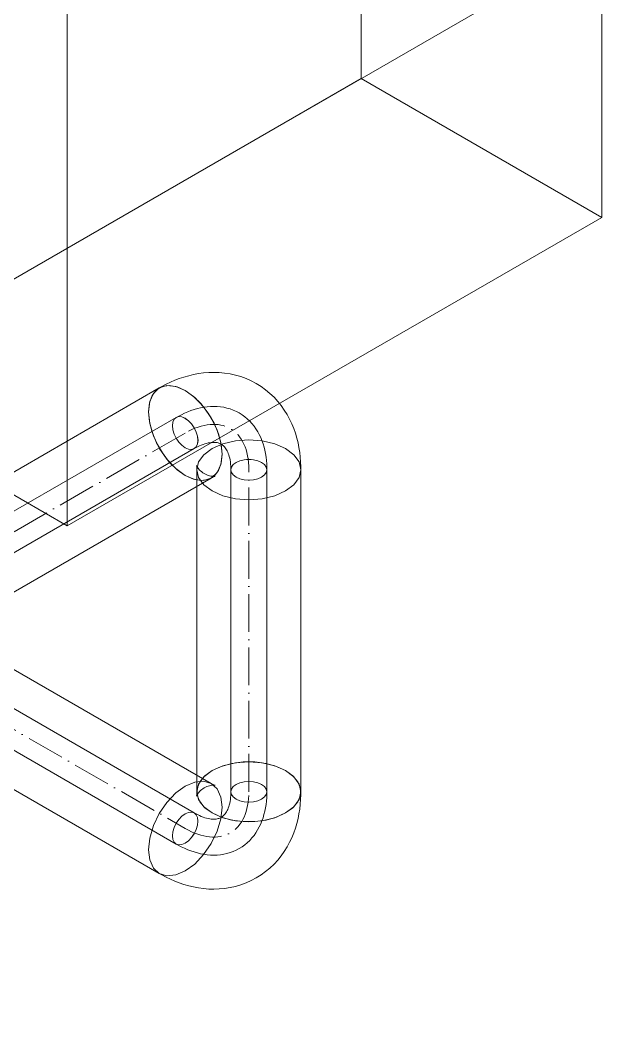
# Model space of a CAD drawing. Header units: millimetres. Extents: x -88595 to 880822, y -1054509 to -148035.
# Drawn here: x 394080.3 to 394234.1, y -318336.5 to -318067.8 of the extents above; entities that cross this region are included whole.
import ezdxf

# ---------------------------------------------------------------- set-up
doc = ezdxf.new("R2010")
doc.units = ezdxf.units.MM
doc.linetypes.add('$12$ADSK_Осевая', pattern=[14, 10, -2, 0, -2])
doc.linetypes.add('$13$ADSK_Осевая', pattern=[14, 10, -2, 0, -2])
for name, color, linetype, lineweight in [('Изоляция', 7, 'Continuous', 18), ('Оборудование', 7, 'Continuous', 18), ('Трубопровод', 7, 'Continuous', 18), ('Трубопроводы', 7, 'Continuous', 18)]:
    doc.layers.add(name, color=color, linetype=linetype, lineweight=lineweight)

# ---------------------------------------------------------------- blocks, each defined once
blk = doc.blocks.new('$0$ADSK_Канальный блок кондиционера1 - AD242MJERAB-3267365-В_ОВ3_3')
at = {"layer": 'Оборудование'}
for p, q in [((18448.83, 12254.2), (18448.83, 12458.32)), ((18512.47, 12217.46), (18512.47, 12421.58)), ((18371.05, 12135.81), (18371.05, 12339.93)), ((18510.35, 12289.72), (18017.5, 12005.17)), ((18307.41, 12172.55), (18448.83, 12254.2)), ((18448.83, 12254.2), (18512.47, 12217.46)), ((18512.47, 12217.46), (18371.05, 12135.81)), ((18371.05, 12135.81), (18307.41, 12172.55))]:
    blk.add_line(p, q, dxfattribs=at)
blk = doc.blocks.new('$0$ADSK_МедьПайка_Отвод-гнутая труба - Отвод _гнутая труба_-3197929-В_ОВ3_3')
at = {"layer": 'Трубопроводы', "color": 190, "true_color": 0x8000ff}
for points in [[(31567.95, 9699.53, 0), (31567.2, 9698.96, 0), (31566.72, 9698.3, 0), (31566.56, 9697.59, 0), (31566.72, 9696.87, 0), (31567.2, 9696.21, 0), (31567.95, 9695.64, 0), (31568.94, 9695.21, 0), (31570.09, 9694.93, 0), (31571.32, 9694.84, 0), (31572.55, 9694.93, 0), (31573.7, 9695.21, 0), (31574.68, 9695.64, 0)], [(31574.68, 9695.64, 0), (31575.44, 9696.21, 0), (31575.92, 9696.87, 0), (31576.08, 9697.59, 0), (31575.92, 9698.3, 0), (31575.44, 9698.96, 0), (31574.68, 9699.53, 0), (31573.7, 9699.97, 0), (31572.55, 9700.24, 0), (31571.32, 9700.33, 0), (31570.09, 9700.24, 0), (31568.94, 9699.97, 0), (31567.95, 9699.53, 0)], [(31564.01, 9690.81, 0), (31564.2, 9690.93, 0), (31564.38, 9691.06, 0), (31564.56, 9691.21, 0), (31564.73, 9691.38, 0), (31564.9, 9691.57, 0), (31565.08, 9691.78, 0), (31565.25, 9692.02, 0), (31565.41, 9692.29, 0), (31565.57, 9692.59, 0), (31565.73, 9692.91, 0), (31565.87, 9693.27, 0), (31566.01, 9693.66, 0), (31566.14, 9694.08, 0), (31566.25, 9694.53, 0), (31566.34, 9695.01, 0), (31566.42, 9695.52, 0), (31566.49, 9696.05, 0), (31566.53, 9696.62, 0), (31566.55, 9697.2, 0), (31566.56, 9697.59, 0)], [(31568.77, 9682.57, 0), (31569.51, 9683.03, 0), (31570.23, 9683.55, 0), (31570.9, 9684.11, 0), (31571.53, 9684.72, 0), (31572.13, 9685.37, 0), (31572.68, 9686.05, 0), (31573.18, 9686.76, 0), (31573.64, 9687.51, 0), (31574.06, 9688.28, 0), (31574.44, 9689.07, 0), (31574.77, 9689.89, 0), (31575.07, 9690.72, 0), (31575.32, 9691.58, 0), (31575.54, 9692.45, 0), (31575.72, 9693.33, 0), (31575.86, 9694.23, 0), (31575.96, 9695.14, 0), (31576.03, 9696.06, 0), (31576.07, 9696.99, 0), (31576.08, 9697.59, 0)], [(31554.49, 9683.98, 0), (31553.62, 9683.61, 0), (31552.81, 9683.53, 0), (31552.11, 9683.75, 0), (31551.57, 9684.24, 0), (31551.24, 9684.99, 0), (31551.12, 9685.93, 0), (31551.24, 9687, 0), (31551.57, 9688.13, 0), (31552.11, 9689.24, 0), (31552.81, 9690.26, 0), (31553.62, 9691.12, 0), (31554.49, 9691.76, 0)], [(31554.49, 9691.76, 0), (31555.36, 9692.13, 0), (31556.17, 9692.21, 0), (31556.87, 9691.99, 0), (31557.4, 9691.5, 0), (31557.74, 9690.75, 0), (31557.85, 9689.81, 0), (31557.74, 9688.74, 0), (31557.4, 9687.61, 0), (31556.87, 9686.5, 0), (31556.17, 9685.48, 0), (31555.36, 9684.62, 0), (31554.49, 9683.98, 0)], [(31564.01, 9690.81, 0), (31563.81, 9690.71, 0), (31563.61, 9690.62, 0), (31563.39, 9690.54, 0), (31563.16, 9690.47, 0), (31562.91, 9690.41, 0), (31562.64, 9690.37, 0), (31562.34, 9690.35, 0), (31562.03, 9690.34, 0), (31561.69, 9690.34, 0), (31561.33, 9690.37, 0), (31560.95, 9690.43, 0), (31560.54, 9690.5, 0), (31560.12, 9690.6, 0), (31559.67, 9690.73, 0), (31559.21, 9690.89, 0), (31558.73, 9691.07, 0), (31558.23, 9691.29, 0), (31557.72, 9691.53, 0), (31557.2, 9691.8, 0), (31556.87, 9691.99, 0)], [(31568.77, 9682.57, 0), (31567.99, 9682.16, 0), (31567.19, 9681.8, 0), (31566.37, 9681.49, 0), (31565.52, 9681.25, 0), (31564.67, 9681.06, 0), (31563.8, 9680.92, 0), (31562.93, 9680.84, 0), (31562.05, 9680.82, 0), (31561.18, 9680.84, 0), (31560.3, 9680.91, 0), (31559.43, 9681.03, 0), (31558.56, 9681.19, 0), (31557.69, 9681.4, 0), (31556.83, 9681.65, 0), (31555.98, 9681.93, 0), (31555.13, 9682.26, 0), (31554.29, 9682.62, 0), (31553.45, 9683.02, 0), (31552.63, 9683.45, 0), (31552.11, 9683.75, 0)]]:
    blk.add_polyline3d(points, dxfattribs=at)

msp = doc.modelspace()

# ---------------------------------------------------------------- linework, layer by layer
at = {"layer": 'Изоляция', "color": 190, "true_color": 0x8000ff}
for p, q in [((394130.83, -318269.77), (393918.56, -318147.22)), ((394117.07, -318165.1), (390700.05, -320137.92)), ((393904.8, -318171.05), (394117.07, -318293.61)), ((394127.02, -318186.73), (394127.02, -318271.97)), ((394154.54, -318271.97), (394154.54, -318186.73)), ((390713.81, -320161.75), (394130.83, -318188.93))]:
    msp.add_line(p, q, dxfattribs=at)
for points in [[(394142.73, -318163.92, 0), (394141.4, -318163.22, 0), (394140.04, -318162.6, 0), (394138.64, -318162.09, 0), (394137.22, -318161.68, 0), (394135.79, -318161.36, 0), (394134.36, -318161.14, 0), (394132.94, -318161.01, 0), (394131.54, -318160.96, 0), (394130.15, -318161, 0), (394128.79, -318161.11, 0), (394127.45, -318161.29, 0), (394126.14, -318161.54, 0), (394124.86, -318161.84, 0), (394123.61, -318162.2, 0), (394122.38, -318162.61, 0), (394121.19, -318163.07, 0), (394120.02, -318163.58, 0), (394118.88, -318164.12, 0), (394117.77, -318164.71, 0), (394117.07, -318165.1, 0)], [(394123.95, -318165.78, 0), (394121.78, -318164.81, 0), (394119.73, -318164.46, 0), (394117.88, -318164.73, 0), (394116.34, -318165.62, 0), (394115.18, -318167.08, 0), (394114.46, -318169.04, 0), (394114.22, -318171.4, 0)], [(394114.22, -318171.4, 0), (394114.55, -318168.68, 0), (394115.52, -318166.53, 0), (394117.07, -318165.1, 0), (394119.09, -318164.48, 0), (394121.43, -318164.71, 0), (394123.95, -318165.78, 0)], [(394123.95, -318165.78, 0), (394126.47, -318167.62, 0), (394128.82, -318170.1, 0), (394130.83, -318173.04, 0), (394132.38, -318176.26, 0), (394133.35, -318179.53, 0), (394133.68, -318182.63, 0)], [(394133.68, -318182.63, 0), (394133.44, -318179.99, 0), (394132.72, -318177.2, 0), (394131.56, -318174.4, 0), (394130.02, -318171.73, 0), (394128.17, -318169.33, 0), (394126.11, -318167.31, 0), (394123.95, -318165.78, 0)], [(394142.73, -318163.92, 0), (394144, -318164.72, 0), (394145.22, -318165.6, 0), (394146.36, -318166.55, 0), (394147.43, -318167.57, 0), (394148.42, -318168.65, 0), (394149.32, -318169.77, 0), (394150.15, -318170.94, 0), (394150.89, -318172.14, 0), (394151.55, -318173.35, 0), (394152.14, -318174.59, 0), (394152.65, -318175.84, 0), (394153.09, -318177.1, 0), (394153.47, -318178.36, 0), (394153.78, -318179.62, 0), (394154.04, -318180.89, 0), (394154.24, -318182.15, 0), (394154.38, -318183.42, 0), (394154.48, -318184.68, 0), (394154.53, -318185.94, 0), (394154.54, -318186.73, 0)], [(394123.95, -318188.25, 0), (394121.43, -318186.41, 0), (394119.09, -318183.94, 0), (394117.07, -318180.99, 0), (394115.52, -318177.77, 0), (394114.55, -318174.5, 0), (394114.22, -318171.4, 0)], [(394114.22, -318171.4, 0), (394114.46, -318174.04, 0), (394115.19, -318176.83, 0), (394116.34, -318179.63, 0), (394117.89, -318182.3, 0), (394119.73, -318184.7, 0), (394121.79, -318186.72, 0), (394123.95, -318188.25, 0)], [(394150.51, -318181.12, 0), (394147.66, -318179.85, 0), (394144.34, -318179.06, 0), (394140.78, -318178.79, 0), (394137.22, -318179.06, 0), (394133.9, -318179.85, 0), (394131.05, -318181.12, 0)], [(394131.05, -318181.12, 0), (394133.9, -318179.85, 0), (394137.22, -318179.06, 0), (394140.78, -318178.79, 0), (394144.34, -318179.06, 0), (394147.66, -318179.85, 0), (394150.51, -318181.12, 0)], [(394131.05, -318181.12, 0), (394128.86, -318182.76, 0), (394127.49, -318184.68, 0), (394127.02, -318186.73, 0), (394127.49, -318188.79, 0), (394128.86, -318190.7, 0), (394131.05, -318192.35, 0)], [(394131.05, -318192.35, 0), (394128.86, -318190.7, 0), (394127.49, -318188.79, 0), (394127.02, -318186.73, 0), (394127.49, -318184.68, 0), (394128.86, -318182.76, 0), (394131.05, -318181.12, 0)], [(394150.51, -318192.35, 0), (394152.7, -318190.7, 0), (394154.07, -318188.79, 0), (394154.54, -318186.73, 0), (394154.07, -318184.68, 0), (394152.7, -318182.76, 0), (394150.51, -318181.12, 0)], [(394150.51, -318181.12, 0), (394152.7, -318182.76, 0), (394154.07, -318184.68, 0), (394154.54, -318186.73, 0), (394154.07, -318188.79, 0), (394152.7, -318190.7, 0), (394150.51, -318192.35, 0)], [(394133.68, -318182.63, 0), (394133.35, -318185.35, 0), (394132.38, -318187.5, 0), (394130.83, -318188.93, 0), (394128.82, -318189.55, 0), (394126.47, -318189.32, 0), (394123.95, -318188.25, 0)], [(394123.95, -318188.25, 0), (394126.12, -318189.22, 0), (394128.17, -318189.58, 0), (394130.02, -318189.3, 0), (394131.56, -318188.41, 0), (394132.72, -318186.95, 0), (394133.44, -318184.99, 0), (394133.68, -318182.63, 0)], [(394128.97, -318187.75, 0), (394128.63, -318187.54, 0), (394128.31, -318187.31, 0), (394128.02, -318187.07, 0), (394127.76, -318186.82, 0), (394127.54, -318186.58, 0), (394127.35, -318186.35, 0), (394127.2, -318186.14, 0), (394127.09, -318185.96, 0), (394127.01, -318185.8, 0), (394126.95, -318185.69, 0), (394126.92, -318185.61, 0), (394126.91, -318185.58, 0)], [(394126.91, -318185.58, 0), (394126.92, -318185.6, 0), (394126.93, -318185.67, 0), (394126.95, -318185.78, 0), (394126.97, -318185.93, 0), (394127, -318186.12, 0), (394127.01, -318186.35, 0), (394127.02, -318186.62, 0), (394127.02, -318186.73, 0)], [(394128.97, -318187.75, 0), (394129.33, -318187.94, 0), (394129.69, -318188.1, 0), (394130.04, -318188.23, 0), (394130.38, -318188.34, 0), (394130.71, -318188.41, 0), (394131, -318188.45, 0), (394131.25, -318188.48, 0), (394131.47, -318188.48, 0), (394131.64, -318188.48, 0), (394131.77, -318188.47, 0), (394131.85, -318188.46, 0), (394131.88, -318188.45, 0)], [(394131.88, -318188.45, 0), (394131.86, -318188.46, 0), (394131.8, -318188.48, 0), (394131.69, -318188.51, 0), (394131.55, -318188.57, 0), (394131.37, -318188.65, 0), (394131.16, -318188.75, 0), (394130.93, -318188.88, 0), (394130.83, -318188.93, 0)], [(394131.05, -318192.35, 0), (394133.9, -318193.61, 0), (394137.22, -318194.41, 0), (394140.78, -318194.68, 0), (394144.34, -318194.41, 0), (394147.66, -318193.61, 0), (394150.51, -318192.35, 0)], [(394150.51, -318192.35, 0), (394147.66, -318193.61, 0), (394144.34, -318194.41, 0), (394140.78, -318194.68, 0), (394137.22, -318194.41, 0), (394133.9, -318193.61, 0), (394131.05, -318192.35, 0)], [(394131.05, -318266.36, 0), (394133.9, -318265.09, 0), (394137.22, -318264.3, 0), (394140.78, -318264.03, 0), (394144.34, -318264.3, 0), (394147.66, -318265.09, 0), (394150.51, -318266.36, 0)], [(394150.51, -318266.36, 0), (394148.1, -318265.25, 0), (394145.32, -318264.48, 0), (394142.32, -318264.08, 0), (394139.24, -318264.08, 0), (394136.23, -318264.48, 0), (394133.46, -318265.25, 0), (394131.05, -318266.36, 0)], [(394131.05, -318277.59, 0), (394128.86, -318275.95, 0), (394127.49, -318274.03, 0), (394127.02, -318271.97, 0), (394127.49, -318269.92, 0), (394128.86, -318268, 0), (394131.05, -318266.36, 0)], [(394131.05, -318266.36, 0), (394129.13, -318267.75, 0), (394127.79, -318269.35, 0), (394127.11, -318271.09, 0), (394127.11, -318272.87, 0), (394127.79, -318274.6, 0), (394129.13, -318276.2, 0), (394131.05, -318277.59, 0)], [(394150.51, -318266.36, 0), (394152.7, -318268, 0), (394154.07, -318269.92, 0), (394154.54, -318271.97, 0), (394154.07, -318274.03, 0), (394152.7, -318275.95, 0), (394150.51, -318277.59, 0)], [(394150.51, -318277.59, 0), (394152.43, -318276.2, 0), (394153.77, -318274.6, 0), (394154.45, -318272.86, 0), (394154.45, -318271.08, 0), (394153.77, -318269.35, 0), (394152.43, -318267.75, 0), (394150.51, -318266.36, 0)], [(394123.95, -318270.46, 0), (394121.43, -318272.29, 0), (394119.09, -318274.77, 0), (394117.07, -318277.72, 0), (394115.52, -318280.94, 0), (394114.55, -318284.21, 0), (394114.22, -318287.31, 0)], [(394114.22, -318287.31, 0), (394114.55, -318284.21, 0), (394115.52, -318280.94, 0), (394117.07, -318277.72, 0), (394119.09, -318274.77, 0), (394121.43, -318272.29, 0), (394123.95, -318270.46, 0)], [(394133.68, -318276.07, 0), (394133.35, -318273.36, 0), (394132.38, -318271.21, 0), (394130.83, -318269.77, 0), (394128.82, -318269.15, 0), (394126.47, -318269.39, 0), (394123.95, -318270.46, 0)], [(394123.95, -318270.46, 0), (394126.47, -318269.39, 0), (394128.82, -318269.15, 0), (394130.83, -318269.77, 0), (394132.38, -318271.21, 0), (394133.35, -318273.36, 0), (394133.68, -318276.07, 0)], [(394128.97, -318270.95, 0), (394128.63, -318271.17, 0), (394128.31, -318271.4, 0), (394128.02, -318271.64, 0), (394127.76, -318271.89, 0), (394127.54, -318272.13, 0), (394127.35, -318272.36, 0), (394127.2, -318272.57, 0), (394127.09, -318272.75, 0), (394127.01, -318272.9, 0), (394126.95, -318273.02, 0), (394126.92, -318273.09, 0), (394126.91, -318273.13, 0)], [(394128.97, -318270.95, 0), (394129.33, -318270.76, 0), (394129.69, -318270.6, 0), (394130.04, -318270.47, 0), (394130.38, -318270.37, 0), (394130.71, -318270.3, 0), (394131, -318270.26, 0), (394131.25, -318270.23, 0), (394131.47, -318270.23, 0), (394131.64, -318270.23, 0), (394131.77, -318270.24, 0), (394131.85, -318270.25, 0), (394131.88, -318270.26, 0)], [(394131.88, -318270.26, 0), (394131.86, -318270.25, 0), (394131.8, -318270.23, 0), (394131.69, -318270.19, 0), (394131.55, -318270.14, 0), (394131.37, -318270.06, 0), (394131.16, -318269.96, 0), (394130.93, -318269.83, 0), (394130.83, -318269.77, 0)], [(394126.91, -318273.13, 0), (394126.92, -318273.11, 0), (394126.93, -318273.04, 0), (394126.95, -318272.93, 0), (394126.97, -318272.78, 0), (394127, -318272.59, 0), (394127.01, -318272.35, 0), (394127.02, -318272.09, 0), (394127.02, -318271.97, 0)], [(394142.73, -318294.79, 0), (394144, -318293.99, 0), (394145.22, -318293.11, 0), (394146.36, -318292.16, 0), (394147.43, -318291.14, 0), (394148.42, -318290.06, 0), (394149.32, -318288.93, 0), (394150.15, -318287.77, 0), (394150.89, -318286.57, 0), (394151.55, -318285.35, 0), (394152.14, -318284.12, 0), (394152.65, -318282.87, 0), (394153.09, -318281.61, 0), (394153.47, -318280.35, 0), (394153.78, -318279.08, 0), (394154.04, -318277.82, 0), (394154.24, -318276.55, 0), (394154.38, -318275.29, 0), (394154.48, -318274.03, 0), (394154.53, -318272.77, 0), (394154.54, -318271.97, 0)], [(394123.95, -318292.93, 0), (394126.47, -318291.09, 0), (394128.82, -318288.61, 0), (394130.83, -318285.66, 0), (394132.38, -318282.44, 0), (394133.35, -318279.17, 0), (394133.68, -318276.07, 0)], [(394133.68, -318276.07, 0), (394133.35, -318279.17, 0), (394132.38, -318282.44, 0), (394130.83, -318285.66, 0), (394128.82, -318288.61, 0), (394126.47, -318291.09, 0), (394123.95, -318292.93, 0)], [(394150.51, -318277.59, 0), (394147.66, -318278.85, 0), (394144.34, -318279.65, 0), (394140.78, -318279.92, 0), (394137.22, -318279.65, 0), (394133.9, -318278.85, 0), (394131.05, -318277.59, 0)], [(394131.05, -318277.59, 0), (394133.46, -318278.7, 0), (394136.24, -318279.47, 0), (394139.24, -318279.87, 0), (394142.32, -318279.87, 0), (394145.33, -318279.47, 0), (394148.1, -318278.7, 0), (394150.51, -318277.59, 0)], [(394114.22, -318287.31, 0), (394114.55, -318290.03, 0), (394115.52, -318292.17, 0), (394117.07, -318293.61, 0), (394119.09, -318294.23, 0), (394121.43, -318294, 0), (394123.95, -318292.93, 0)], [(394123.95, -318292.93, 0), (394121.43, -318294, 0), (394119.09, -318294.23, 0), (394117.07, -318293.61, 0), (394115.52, -318292.17, 0), (394114.55, -318290.03, 0), (394114.22, -318287.31, 0)], [(394142.73, -318294.79, 0), (394141.4, -318295.49, 0), (394140.04, -318296.1, 0), (394138.64, -318296.62, 0), (394137.22, -318297.03, 0), (394135.79, -318297.35, 0), (394134.36, -318297.57, 0), (394132.94, -318297.7, 0), (394131.54, -318297.74, 0), (394130.15, -318297.71, 0), (394128.79, -318297.6, 0), (394127.45, -318297.42, 0), (394126.14, -318297.17, 0), (394124.86, -318296.87, 0), (394123.61, -318296.5, 0), (394122.38, -318296.09, 0), (394121.19, -318295.63, 0), (394120.02, -318295.13, 0), (394118.88, -318294.58, 0), (394117.77, -318294, 0), (394117.07, -318293.61, 0)]]:
    msp.add_polyline3d(points, dxfattribs=at)
at = {"layer": 'Трубопровод', "color": 190, "true_color": 0x8000ff}
for p, q in [((394126.33, -318277.57), (393914.06, -318155.01)), ((393909.3, -318163.26), (394121.57, -318285.81)), ((394121.57, -318172.89), (390704.55, -320145.71)), ((390709.31, -320153.96), (394126.33, -318181.14)), ((394136.02, -318186.73), (394136.02, -318271.97)), ((394145.54, -318271.97), (394145.54, -318186.73))]:
    msp.add_line(p, q, dxfattribs=at)
at = {"layer": 'Трубопровод', "color": 190, "linetype": '$12$ADSK_Осевая', "true_color": 0x8000ff}
for p, q in [((393911.68, -318159.14), (394123.95, -318281.69)), ((393911.68, -318159.14), (394123.95, -318281.69)), ((394123.95, -318177.02), (390706.93, -320149.84)), ((394123.95, -318177.02), (390706.93, -320149.84)), ((394140.78, -318271.97), (394140.78, -318186.73)), ((394140.78, -318271.97), (394140.78, -318186.73))]:
    msp.add_line(p, q, dxfattribs=at)
at = {"layer": 'Трубопровод', "color": 190, "true_color": 0x8000ff}
for points in [[(394120.58, -318175.07, 0), (394120.7, -318174.13, 0), (394121.04, -318173.39, 0), (394121.57, -318172.89, 0), (394122.27, -318172.68, 0), (394123.08, -318172.76, 0), (394123.95, -318173.13, 0)], [(394123.95, -318173.13, 0), (394124.82, -318173.77, 0), (394125.63, -318174.62, 0), (394126.33, -318175.64, 0), (394126.87, -318176.76, 0), (394127.2, -318177.89, 0), (394127.32, -318178.96, 0)], [(394123.95, -318180.9, 0), (394123.08, -318180.27, 0), (394122.27, -318179.41, 0), (394121.57, -318178.39, 0), (394121.04, -318177.28, 0), (394120.7, -318176.15, 0), (394120.58, -318175.07, 0)], [(394127.32, -318178.96, 0), (394127.2, -318179.9, 0), (394126.87, -318180.64, 0), (394126.33, -318181.14, 0), (394125.63, -318181.35, 0), (394124.82, -318181.27, 0), (394123.95, -318180.9, 0)], [(394137.41, -318184.79, 0), (394136.66, -318185.36, 0), (394136.18, -318186.02, 0), (394136.02, -318186.73, 0), (394136.18, -318187.44, 0), (394136.66, -318188.11, 0), (394137.41, -318188.68, 0)], [(394144.15, -318184.79, 0), (394143.16, -318184.35, 0), (394142.01, -318184.08, 0), (394140.78, -318183.98, 0), (394139.55, -318184.08, 0), (394138.4, -318184.35, 0), (394137.41, -318184.79, 0)], [(394144.15, -318188.68, 0), (394144.9, -318188.11, 0), (394145.38, -318187.44, 0), (394145.54, -318186.73, 0), (394145.38, -318186.02, 0), (394144.9, -318185.36, 0), (394144.15, -318184.79, 0)], [(394137.41, -318188.68, 0), (394138.4, -318189.11, 0), (394139.55, -318189.39, 0), (394140.78, -318189.48, 0), (394142.01, -318189.39, 0), (394143.16, -318189.11, 0), (394144.15, -318188.68, 0)], [(394137.41, -318273.92, 0), (394136.66, -318273.35, 0), (394136.18, -318272.69, 0), (394136.02, -318271.97, 0), (394136.18, -318271.26, 0), (394136.66, -318270.6, 0), (394137.41, -318270.03, 0)], [(394137.41, -318270.03, 0), (394138.4, -318269.59, 0), (394139.55, -318269.32, 0), (394140.78, -318269.23, 0), (394142.01, -318269.32, 0), (394143.16, -318269.59, 0), (394144.15, -318270.03, 0)], [(394144.15, -318270.03, 0), (394144.9, -318270.6, 0), (394145.38, -318271.26, 0), (394145.54, -318271.97, 0), (394145.38, -318272.69, 0), (394144.9, -318273.35, 0), (394144.15, -318273.92, 0)], [(394144.15, -318273.92, 0), (394143.16, -318274.35, 0), (394142.01, -318274.63, 0), (394140.78, -318274.72, 0), (394139.55, -318274.63, 0), (394138.4, -318274.35, 0), (394137.41, -318273.92, 0)], [(394123.95, -318277.8, 0), (394123.08, -318278.44, 0), (394122.27, -318279.3, 0), (394121.57, -318280.32, 0), (394121.04, -318281.43, 0), (394120.7, -318282.56, 0), (394120.58, -318283.63, 0)], [(394127.32, -318279.75, 0), (394127.2, -318278.81, 0), (394126.87, -318278.07, 0), (394126.33, -318277.57, 0), (394125.63, -318277.35, 0), (394124.82, -318277.43, 0), (394123.95, -318277.8, 0)], [(394123.95, -318285.58, 0), (394124.82, -318284.94, 0), (394125.63, -318284.09, 0), (394126.33, -318283.07, 0), (394126.87, -318281.95, 0), (394127.2, -318280.82, 0), (394127.32, -318279.75, 0)], [(394120.58, -318283.63, 0), (394120.7, -318284.57, 0), (394121.04, -318285.32, 0), (394121.57, -318285.81, 0), (394122.27, -318286.03, 0), (394123.08, -318285.95, 0), (394123.95, -318285.58, 0)]]:
    msp.add_polyline3d(points, dxfattribs=at)
at = {"layer": 'Трубопроводы', "color": 190, "linetype": '$13$ADSK_Осевая', "true_color": 0x8000ff}
for centre, major_axis, start_param, end_param in [((394123.95, -318196.45), (11.9, 20.61), 5.497787, 7.068583), ((394123.95, -318262.26), (-11.9, 20.61), 2.356194, 3.926991)]:
    msp.add_ellipse(centre, major_axis=major_axis, ratio=0.57735, start_param=start_param, end_param=end_param, dxfattribs=at)

# ---------------------------------------------------------------- block references
at = {"layer": 'Оборудование'}
msp.add_blockref('$0$ADSK_Канальный блок кондиционера1 - AD242MJERAB-3267365-В_ОВ3_3', (375721.65, -330337.4), dxfattribs=at)
at = {"layer": 'Трубопроводы', "color": 190, "true_color": 0x8000ff, "rotation": 120}
msp.add_blockref('$0$ADSK_МедьПайка_Отвод-гнутая труба - Отвод _гнутая труба_-3197929-В_ОВ3_3', (418307.97, -340669.79), dxfattribs=at)
at = {"layer": 'Трубопроводы', "color": 190, "true_color": 0x8000ff}
msp.add_blockref('$0$ADSK_МедьПайка_Отвод-гнутая труба - Отвод _гнутая труба_-3197929-В_ОВ3_3', (362569.46, -327969.56), dxfattribs=at)

doc.saveas('drawing.dxf')
